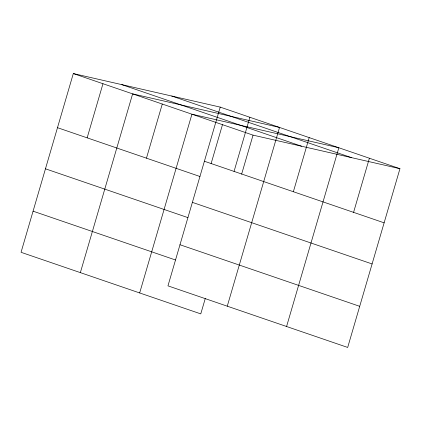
<?xml version="1.0" encoding="UTF-8"?>
<svg xmlns="http://www.w3.org/2000/svg" width="421" height="421" viewBox="0 0 421 421"><rect width="100%" height="100%" fill="white"/><g stroke="black" fill="none" stroke-linecap="round" stroke-linejoin="round"><path stroke-width="0.63" d="M220.23 107.113L167.958 285.859L347.683 347.441L399.95 168.695L220.23 107.113L73.317 73.559L21.05 252.305L200.77 313.887L205.327 298.31M87.147 137.846L102.971 83.721M80.358 272.624L132.626 93.878L279.539 127.437L227.266 306.183M146.455 158.17L162.28 104.04M139.667 292.948L191.934 114.202L338.847 147.76L286.575 326.507M211.079 163.695L222.488 124.669M234.055 171.405L249.885 117.275M241.628 174.162L253.042 135.141L399.95 168.695M293.363 191.723L309.193 137.599M353.572 212.358L369.396 158.228M171.747 96.041L351.472 157.622M121.801 84.632L301.52 146.213M73.317 73.559L253.042 135.141M204.401 161.243L384.12 222.825M57.493 127.684L199.938 176.494M192.376 202.364L372.096 263.946M45.463 168.81L187.913 217.62M179.983 244.738L359.708 306.32M33.075 211.179L175.52 259.989"/></g></svg>
